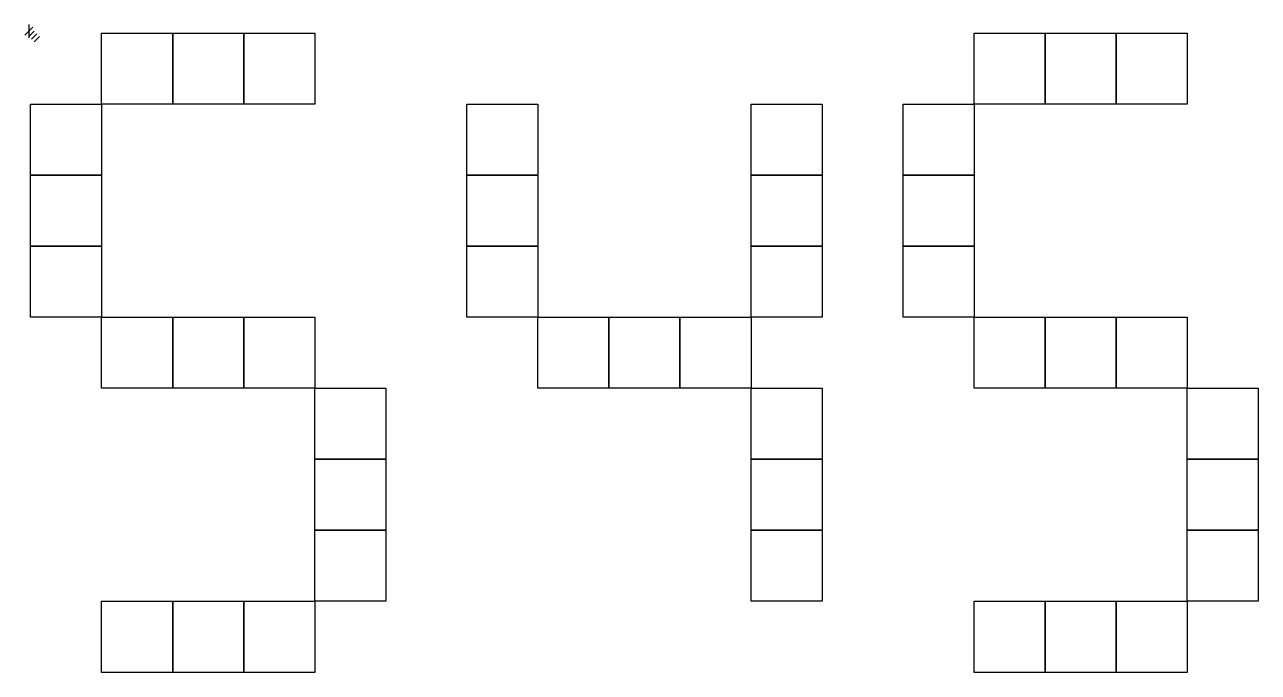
# Model space of a CAD drawing. Extents: x -1 to 244, y 0 to 128.
import ezdxf

# ---------------------------------------------------------------- set-up
doc = ezdxf.new("R2010")
doc.units = 0

msp = doc.modelspace()

# ---------------------------------------------------------------- linework, layer by layer
at = {"layer": 'Layer 1'}
for p, q in [((0.793749, 127.621), (-0.793749, 126.033)), ((0, 128.15), (0, 125.504)), ((1.05833, 126.827), (0, 125.76867)), ((1.5875, 126.298), (0.52917, 125.23967)), ((2.11666, 125.769), (1.05833, 124.71067)), ((14.4726, 126.451), (28.5693, 126.451)), ((14.4726, 112.355), (14.4726, 126.451)), ((28.5693, 126.451), (42.6659, 126.451)), ((28.5693, 112.355), (28.5693, 126.451)), ((28.5693, 126.451), (28.5693, 112.355)), ((42.6659, 126.451), (56.7624, 126.451)), ((42.6659, 112.355), (42.6659, 126.451)), ((42.6659, 126.451), (42.6659, 112.355)), ((56.7624, 126.451), (56.7624, 112.355)), ((187.58, 126.451), (201.676, 126.451)), ((187.58, 112.355), (187.58, 126.451)), ((201.676, 126.451), (215.773, 126.451)), ((201.676, 112.355), (201.676, 126.451)), ((201.676, 126.451), (201.676, 112.355)), ((215.773, 126.451), (229.869, 126.451)), ((215.773, 112.355), (215.773, 126.451)), ((215.773, 126.451), (215.773, 112.355)), ((229.869, 126.451), (229.869, 112.355)), ((0.375911, 112.355), (14.4726, 112.355)), ((0.375911, 98.258), (0.375911, 112.355)), ((14.4726, 112.355), (14.4726, 98.258)), ((28.5693, 112.355), (14.4726, 112.355)), ((42.6659, 112.355), (28.5693, 112.355)), ((56.7624, 112.355), (42.6659, 112.355)), ((86.9294, 112.355), (101.026, 112.355)), ((86.9294, 98.258), (86.9294, 112.355)), ((101.026, 112.355), (101.026, 98.258)), ((143.316, 112.355), (157.413, 112.355)), ((143.316, 98.258), (143.316, 112.355)), ((157.413, 112.355), (157.413, 98.258)), ((173.483, 112.355), (187.58, 112.355)), ((173.483, 98.258), (173.483, 112.355)), ((187.58, 112.355), (187.58, 98.258)), ((201.676, 112.355), (187.58, 112.355)), ((215.773, 112.355), (201.676, 112.355)), ((229.869, 112.355), (215.773, 112.355)), ((0.375911, 98.258), (14.4726, 98.258)), ((0.375911, 84.1614), (0.375911, 98.258)), ((14.4726, 98.258), (0.375911, 98.258)), ((14.4726, 98.258), (14.4726, 84.1614)), ((86.9294, 98.258), (101.026, 98.258)), ((86.9294, 84.1614), (86.9294, 98.258)), ((101.026, 98.258), (86.9294, 98.258)), ((101.026, 98.258), (101.026, 84.1614)), ((143.316, 98.258), (157.413, 98.258)), ((143.316, 84.1614), (143.316, 98.258)), ((157.413, 98.258), (143.316, 98.258)), ((157.413, 98.258), (157.413, 84.1614)), ((173.483, 98.258), (187.58, 98.258)), ((173.483, 84.1614), (173.483, 98.258)), ((187.58, 98.258), (173.483, 98.258)), ((187.58, 98.258), (187.58, 84.1614)), ((0.375911, 84.1614), (14.4726, 84.1614)), ((0.375911, 70.0647), (0.375911, 84.1614)), ((14.4726, 84.1614), (0.375911, 84.1614)), ((14.4726, 84.1614), (14.4726, 70.0647)), ((86.9294, 84.1614), (101.026, 84.1614)), ((86.9294, 70.0647), (86.9294, 84.1614)), ((101.026, 84.1614), (86.9294, 84.1614)), ((101.026, 84.1614), (101.026, 70.0647)), ((143.316, 84.1614), (157.413, 84.1614)), ((143.316, 70.0647), (143.316, 84.1614)), ((157.413, 84.1614), (143.316, 84.1614)), ((157.413, 84.1614), (157.413, 70.0647)), ((173.483, 84.1614), (187.58, 84.1614)), ((173.483, 70.0647), (173.483, 84.1614)), ((187.58, 84.1614), (173.483, 84.1614)), ((187.58, 84.1614), (187.58, 70.0647)), ((14.4726, 70.0647), (0.375911, 70.0647)), ((14.4726, 70.0647), (28.5693, 70.0647)), ((14.4726, 55.9681), (14.4726, 70.0647)), ((28.5693, 70.0647), (42.6659, 70.0647)), ((28.5693, 55.9681), (28.5693, 70.0647)), ((28.5693, 70.0647), (28.5693, 55.9681)), ((42.6659, 70.0647), (56.7624, 70.0647)), ((42.6659, 55.9681), (42.6659, 70.0647)), ((42.6659, 70.0647), (42.6659, 55.9681)), ((56.7624, 70.0647), (56.7624, 55.9681)), ((101.026, 70.0647), (86.9294, 70.0647)), ((101.026, 70.0647), (115.123, 70.0647)), ((101.026, 55.9681), (101.026, 70.0647)), ((115.123, 70.0647), (129.219, 70.0647)), ((115.123, 55.9681), (115.123, 70.0647)), ((115.123, 70.0647), (115.123, 55.9681)), ((129.219, 70.0647), (143.316, 70.0647)), ((129.219, 55.9681), (129.219, 70.0647)), ((129.219, 70.0647), (129.219, 55.9681)), ((143.316, 70.0647), (143.316, 55.9681)), ((157.413, 70.0647), (143.316, 70.0647)), ((187.58, 70.0647), (173.483, 70.0647)), ((187.58, 70.0647), (201.676, 70.0647)), ((187.58, 55.9681), (187.58, 70.0647)), ((201.676, 70.0647), (215.773, 70.0647)), ((201.676, 55.9681), (201.676, 70.0647)), ((201.676, 70.0647), (201.676, 55.9681)), ((215.773, 70.0647), (229.869, 70.0647)), ((215.773, 55.9681), (215.773, 70.0647)), ((215.773, 70.0647), (215.773, 55.9681)), ((229.869, 70.0647), (229.869, 55.9681)), ((28.5693, 55.9681), (14.4726, 55.9681)), ((42.6659, 55.9681), (28.5693, 55.9681)), ((56.7624, 55.9681), (42.6659, 55.9681)), ((56.7624, 55.9681), (70.8593, 55.9681)), ((56.7624, 41.8714), (56.7624, 55.9681)), ((70.8593, 55.9681), (70.8593, 41.8714)), ((115.123, 55.9681), (101.026, 55.9681)), ((129.219, 55.9681), (115.123, 55.9681)), ((143.316, 55.9681), (129.219, 55.9681)), ((143.316, 55.9681), (157.413, 55.9681)), ((143.316, 41.8714), (143.316, 55.9681)), ((157.413, 55.9681), (157.413, 41.8714)), ((201.676, 55.9681), (187.58, 55.9681)), ((215.773, 55.9681), (201.676, 55.9681)), ((229.869, 55.9681), (215.773, 55.9681)), ((229.869, 55.9681), (243.966, 55.9681)), ((229.869, 41.8714), (229.869, 55.9681)), ((243.966, 55.9681), (243.966, 41.8714)), ((56.7624, 41.8714), (70.8593, 41.8714)), ((56.7624, 27.7748), (56.7624, 41.8714)), ((70.8593, 41.8714), (56.7624, 41.8714)), ((70.8593, 41.8714), (70.8593, 27.7748)), ((143.316, 41.8714), (157.413, 41.8714)), ((143.316, 27.7748), (143.316, 41.8714)), ((157.413, 41.8714), (143.316, 41.8714)), ((157.413, 41.8714), (157.413, 27.7748)), ((229.869, 41.8714), (243.966, 41.8714)), ((229.869, 27.7748), (229.869, 41.8714)), ((243.966, 41.8714), (229.869, 41.8714)), ((243.966, 41.8714), (243.966, 27.7748)), ((56.7624, 27.7748), (70.8593, 27.7748)), ((56.7624, 13.6781), (56.7624, 27.7748)), ((70.8593, 27.7748), (56.7624, 27.7748)), ((70.8593, 27.7748), (70.8593, 13.6781)), ((143.316, 27.7748), (157.413, 27.7748)), ((143.316, 13.6781), (143.316, 27.7748)), ((157.413, 27.7748), (143.316, 27.7748)), ((157.413, 27.7748), (157.413, 13.6781)), ((229.869, 27.7748), (243.966, 27.7748)), ((229.869, 13.6781), (229.869, 27.7748)), ((243.966, 27.7748), (229.869, 27.7748)), ((243.966, 27.7748), (243.966, 13.6781)), ((14.4726, 13.6781), (28.5693, 13.6781)), ((14.4726, -0.418541), (14.4726, 13.6781)), ((28.5693, 13.6781), (42.6659, 13.6781)), ((28.5693, -0.418541), (28.5693, 13.6781)), ((28.5693, 13.6781), (28.5693, -0.418541)), ((42.6659, 13.6781), (56.7624, 13.6781)), ((42.6659, -0.418541), (42.6659, 13.6781)), ((42.6659, 13.6781), (42.6659, -0.418541)), ((56.7624, 13.6781), (56.7624, -0.418541)), ((70.8593, 13.6781), (56.7624, 13.6781)), ((157.413, 13.6781), (143.316, 13.6781)), ((187.58, 13.6781), (201.676, 13.6781)), ((187.58, -0.418541), (187.58, 13.6781)), ((201.676, 13.6781), (215.773, 13.6781)), ((201.676, -0.418541), (201.676, 13.6781)), ((201.676, 13.6781), (201.676, -0.418541)), ((215.773, 13.6781), (229.869, 13.6781)), ((215.773, -0.418541), (215.773, 13.6781)), ((215.773, 13.6781), (215.773, -0.418541)), ((229.869, 13.6781), (229.869, -0.418541)), ((243.966, 13.6781), (229.869, 13.6781)), ((28.5693, -0.418541), (14.4726, -0.418541)), ((42.6659, -0.418541), (28.5693, -0.418541)), ((56.7624, -0.418541), (42.6659, -0.418541)), ((201.676, -0.418541), (187.58, -0.418541)), ((215.773, -0.418541), (201.676, -0.418541)), ((229.869, -0.418541), (215.773, -0.418541))]:
    msp.add_line(p, q, dxfattribs=at)

doc.saveas('drawing.dxf')
